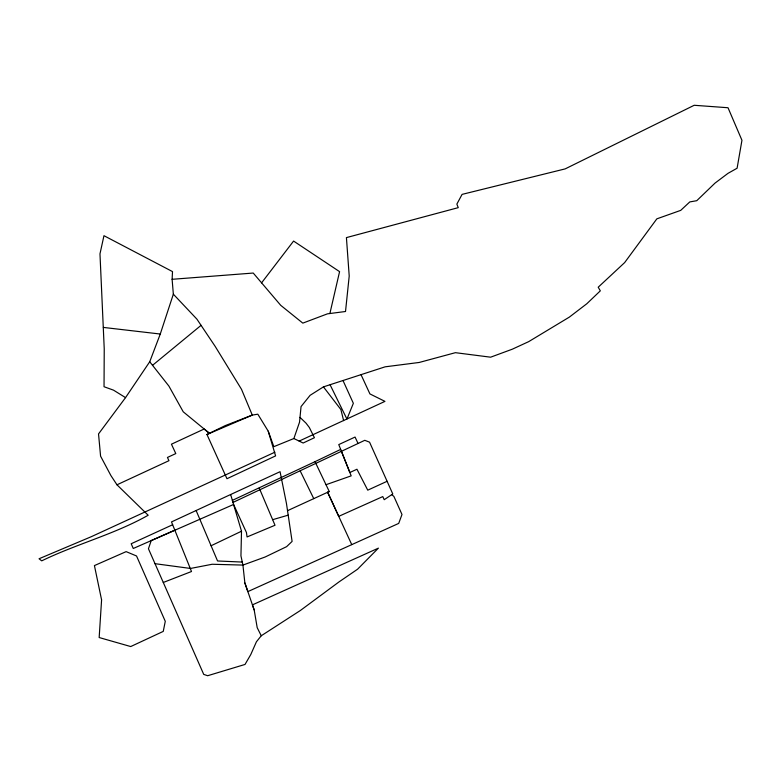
<?xml version="1.0" encoding="UTF-8"?>
<svg xmlns="http://www.w3.org/2000/svg" width="781" height="781" viewBox="0 0 781 781"><rect width="100%" height="100%" fill="white"/><g stroke="black" fill="none" stroke-linecap="round" stroke-linejoin="round"><path stroke-width="1.17" d="M155.019 563.687L190.535 568.451L212.129 564.263L242.93 565.083L265.169 556.99L286.607 546.661L292.104 541.409L286.442 503.394L280.067 471.695L230.639 494.519L241.505 531.217L240.948 555.857L242.93 565.083L244.863 582.909L254.196 609.99L257.203 627.69L261.254 635.763L256.432 641.767L250.779 654.546L245.019 664.446L207.658 675.721L203.724 674.393L148.449 548.76L151.202 540.589L174.876 530.162M172.113 279.305L172.513 271.603L103.961 235.696L99.978 253.874L104.234 348.853L104.039 386.732L113.538 390.168L125.546 397.617L149.727 361.759L160.271 334.034L173.343 294.173L172.113 279.305L253.239 273.047L280.711 305.312L302.813 323.129L327.473 313.835L345.514 311.502L349.214 276.035L346.422 237.609L458.252 207.648L456.856 204.105L462.088 194.381L565.161 168.891L694.202 105.279L728.019 107.739L741.95 140.277L737.098 168.227L727.99 173.353L715.054 183.076L696.759 200.697L689.799 201.918L680.72 210.372L656.85 218.846L624.644 262.601L598.217 287.213L600.316 290.844L586.814 303.75L569.359 317.106L528.708 341.629L512.287 349.205L490.624 357.19L455.411 352.68L419.241 362.452L385.131 366.826L323.441 386.878L310.116 395.313L301.046 406.589L299.543 422.13L293.871 438.531L273.838 446.664L268.225 431.18L257.818 414.184L252.283 415.092L225.231 425.616L206.955 434.5L226.968 478.724L275.605 455.889L268.225 431.18M329.885 313.523L339.579 271.642L293.578 241.065L261.586 282.849M125.546 397.617L98.533 433.924L100.583 456.163L110.902 475.57L116.974 484.796L148.175 515.245C114.456 534.302 76.44 543.986 41.705 560.856L39.05 558.757L91.338 536.674L274.902 452.199M152.539 365.323L201.068 325.345M261.254 635.763L300.304 610.537L338.954 581.952L357.591 569.203L378.404 548.135L252.439 604.865L254.196 609.99M315.026 461.669L232.377 500.367L232.982 502.437L364.786 440.308L369.569 442.192L392.784 493.953L384.223 499.703L382.778 496.589L338.739 516.348L327.649 492.255L329.26 491.522L315.026 461.669L340.672 449.407M211.085 545.753L241.505 531.217M299.152 441.089L384.955 401.375L369.921 393.917L361.017 374.636M116.974 484.796L168.95 460.692L167.446 457.451L175.793 453.576L171.439 444.194L204.183 429.003L209.415 433.299L183.242 411.812L168.881 386.048L149.727 361.759M230.639 494.519L171.508 521.923L191.501 571.516L163.278 582.47M172.66 524.734L131.198 543.742L133.268 548.487L233.587 504.467L246.435 532.496L247.069 536.947L275.01 525.252L259.233 488.066M287.525 510.676L329.26 491.522M387.103 481.291L367.753 490.165L356.956 469.235L349.859 472.505L338.759 444.594L355.062 437.057L358.049 443.481M391.75 494.646L393.897 496.433L401.99 514.484L398.71 523.407L247.86 591.607L244.863 582.909M206.955 434.5L252.283 415.092L241.495 389.289L215.156 346.354L196.919 319.156L173.343 294.173M326.009 484.708L351.186 475.863L341.424 451.311M272.676 519.677L288.199 515.157M242.276 562.066L217.557 560.973L196.119 510.52M103.336 327.415L160.271 334.034M293.871 438.531L303.145 443.022L314.421 437.711L309.335 427.49L306.045 423.175L300.002 417.366M323.441 386.878L340.897 409.556L343.611 420.627M330.129 384.857L346.94 419.075L353.354 403.318L343.035 380.591M300.187 470.884L313.757 498.639M327.649 492.255L351.753 544.621M101.589 599.886L99.167 637.54L130.72 646.551L163.249 631.399L165.279 621.325L136.538 555.984L126.141 551.63L94.423 565.581L101.589 599.886"/></g></svg>
